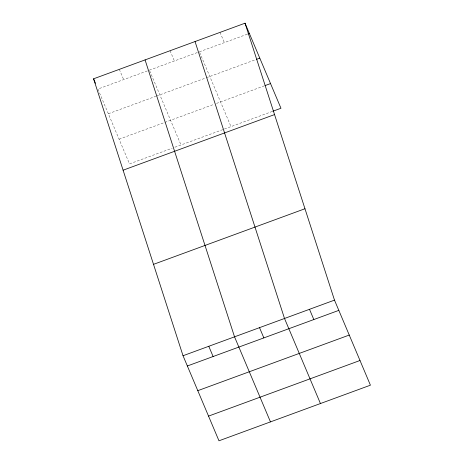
<?xml version="1.0" encoding="UTF-8"?>
<svg xmlns="http://www.w3.org/2000/svg" width="464" height="464" viewBox="0 0 464 464"><rect width="100%" height="100%" fill="white"/><g stroke="black" fill="none" stroke-linecap="round" stroke-linejoin="round"><path stroke-width="0.35" stroke-dasharray="2.32 1.74" d="M147.366 70.893L97.904 89.053L129.508 163.873L172.196 148.202M149.396 70.151L198.029 52.293M199.375 51.8L247.329 34.191M108.332 113.744L155.765 96.332M156.438 96.083L205.755 77.975M206.428 77.726L255.734 59.624M119.08 139.183L213.8 104.406M216.502 103.414L264.451 85.805M174.905 147.204L272.855 111.238M220.04 32.376L224.367 42.624M199.659 52.467L230.985 126.614M170.062 50.727L174.389 60.975M149.681 70.818L181.001 144.965M119.323 69.356L123.65 79.599"/><path stroke-width="0.7" d="M245.027 23.2L334.492 300.127L370.423 385.19L218.973 440.8L183.036 355.737L93.577 78.81L245.027 23.2L280.964 108.263L272.855 111.238M248.008 33.942L249.359 33.449M256.412 59.375L259.788 58.139M265.13 85.562L270.529 83.572M123.099 170.195L274.549 114.585M153.514 264.347L304.97 208.742M183.036 355.737L334.492 300.127M187.369 365.98L338.819 310.375M197.797 390.671L349.247 335.066M208.539 416.109L359.994 360.499M309.5 309.302L313.832 319.551M320.444 403.541L284.513 318.478L195.048 41.551M259.521 327.654L263.848 337.902M270.466 421.892L234.535 336.829L145.07 59.902M208.783 346.283L213.115 356.526M93.577 78.81L95.468 83.294"/></g></svg>
